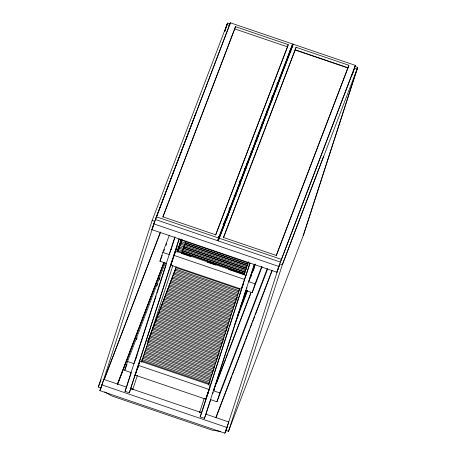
<?xml version="1.0" encoding="UTF-8"?>
<svg xmlns="http://www.w3.org/2000/svg" width="456" height="456" viewBox="0 0 456 456"><rect width="100%" height="100%" fill="white"/><g stroke="black" fill="none" stroke-linecap="round" stroke-linejoin="round"><path stroke-width="0.68" d="M100.89 387.936L98.308 387.058L152.15 220.465L227.527 23.068L230.223 23.986M227.156 427.198L224.871 433.2L99.87 390.621L103.82 379.403L126.58 387.155L124.99 391.316L129.31 392.793L172.881 258.7M278.736 267.393L276.895 272.226L151.894 229.647L153.769 223.862L230.383 22.8L292.57 43.981L291.686 46.717L217.609 240.7L155.428 219.513L230.383 22.8M100.451 389.549L154.732 221.342L195.989 112.894M224.705 31.487L226.894 24.715L229.596 25.633M224.899 31.19L227.527 23.068M234.595 29.395L235.478 26.659L288.26 44.642L287.554 46.831M131.071 372.529L124.676 370.352L127.537 361.5L165.1 263.14M166.332 263.42L159.942 261.242L162.803 252.39L169.398 235.114M124.99 391.316L174.922 236.806M126.648 386.979L131.157 373.019M135.523 359.51L156.1 295.836M156.978 293.128L166.172 264.674M171 249.74L174.865 237.77M129.31 392.793L179.031 238.955M135.153 375.123L139.827 361.386L141.668 362.013L141.805 361.648L208.717 384.442L208.574 384.801L210.415 385.428L205.741 399.171L135.153 375.123L139.827 361.386M242.563 285.838L241.298 289.155L170.709 265.113L177.253 246.468M173.536 256.665L179.231 239.047M174.973 252.442L174.699 253.291L176.728 247.984M172.225 261.134L173.069 258.529M173.696 256.58L175.378 251.37L177.219 251.997L181.83 239.833M130.832 388.814L132.787 389.481L137.381 375.345M141.668 362.013L172.892 265.46M177.219 251.997L181.249 239.537M217.609 240.7L292.57 43.981M355.378 65.379L280.423 262.092L218.236 240.91L293.197 44.198L355.378 65.379L352.83 73.256M292.307 46.928L293.197 44.198M295.18 50.035L296.064 47.299L348.851 65.276L347.968 68.012M209.982 387.184L201.655 412.936L199.7 412.27L204.288 398.139M208.574 384.801L239.662 288.614M241.298 289.155L245.972 275.418L244.131 274.791L248.372 261.676M210.849 399.422L204.465 418.391L200.138 416.915L249.854 263.083M207.263 395.192L209.891 387.321M242.814 285.177L243.447 283.227M210.638 385.155L229.032 328.229M229.471 326.872L243.709 282.823M246.115 275.367L250.059 263.169M204.465 418.391L254.18 264.554M212.747 393.539L213.157 392.274M213.773 390.376L246.08 290.392M246.519 289.036L246.958 287.685M249.238 280.634L254.556 264.178M210.547 399.598L216.936 401.776L219.798 392.924L267.256 268.647M245.807 290.495L252.196 292.672L255.058 283.814L261.659 266.538M224.871 433.2L228.581 422.581M276.895 272.226L278.764 266.435L354.494 68.115M278.969 266.788L279.591 264.862M225.891 430.515L228.473 431.393L282.315 264.799L323.566 156.351M351.815 75.622L352.853 72.407M303.223 235.649L357.059 69.055L354.363 68.138M354.318 66.251L357.692 67.402L303.85 233.996L228.473 431.393M151.894 229.647L153.051 226.626M235.478 26.659L162.86 216.828L215.648 234.806L288.26 44.642M162.9 217.067L234.754 28.893L287.542 46.877L215.682 235.045M98.308 387.058L101.095 379.757M99.87 390.621L101.027 387.606M104.179 379.329L160.438 232.001M104.253 379.591L160.255 232.936M159.942 261.242L162.222 255.263M163.744 251.273L164.508 249.284M166.03 245.294L166.793 243.299M117.334 384.231L163.732 262.736M117.369 384.853L164.017 262.696M117.927 383.485L164.069 262.656M124.676 370.352L126.962 364.372M136.355 339.783L137.113 337.788M156.91 285.952L157.668 283.957M159.195 279.967L159.953 277.978M170.783 250.401L169.193 254.568L162.803 252.39M171.04 249.74L171.798 247.75M170.709 265.113L171.975 261.795M137.045 355.532L133.933 363.677L127.537 361.5M180.61 241.435L181.368 239.446M177.618 249.643L181.414 239.696M181.043 241.669L181.801 239.679M177.755 251.74L182.315 239.799M137.484 368.454L138.749 365.136M147.869 341.259L176.238 266.965M181.556 253.034L186.116 241.093M137.205 369.303L138.476 365.986M147.847 341.441L176.215 267.148M181.534 253.222L186.094 241.281M132.787 389.481L132.93 389.116L131.67 388.689M218.236 240.91L292.057 47.595M296.064 47.299L223.446 237.462L276.233 255.445L348.851 65.276M223.411 237.941L295.266 49.767L348.053 67.75L276.193 255.919M244.131 274.791L244.268 274.426L177.361 251.638M250.167 277.305L255.235 264.035M255.069 264.873L248.668 281.637L255.058 283.814M250.777 277.237L251.535 275.247M253.057 271.263L254.323 267.951M199.7 412.27L199.836 411.91M240.147 307.675L246.73 290.426M237.268 316.441L247.146 290.569M205.741 399.171L207.007 395.854M207.93 393.391L208.688 391.402M234.96 323.697L247.625 290.535M200.138 416.915L201.655 412.936M250.965 292.387L213.408 390.746L219.798 392.924M216.475 383.365L225.595 359.488M226.102 358.159L227.875 353.52M228.382 352.192L250.669 293.818M213.91 390.792L214.668 388.803M252.196 292.672L262.097 266.754M216.936 401.776L267.695 268.863M215.734 417.747L272.015 270.362M216.019 417.707L231.996 375.881M232.497 374.553L245.174 341.362M245.681 340.033L247.46 335.382M247.967 334.054L249.74 329.409M250.247 328.081L252.02 323.435M252.527 322.107L254.556 316.795M255.314 314.805L270.277 275.635M270.779 274.307L272.05 270.984M357.692 67.402L282.315 264.799L279.727 263.921L225.446 432.123L226.461 429.472M220.71 431.456L212.593 430.31L111.805 395.979L104.635 391.921M291.327 46.597L292.666 47.053M295.847 50.263L347.295 67.784M289.685 50.89L291.031 51.351M277.248 82.285L278.593 82.747M276.712 83.682L278.063 84.138M276.421 86.435L277.772 86.896M272.226 95.441L273.571 95.897M271.69 96.832L273.036 97.293M271.257 97.966L272.608 98.422M271.4 99.59L272.745 100.046M266.236 111.116L267.586 111.577M265.945 113.869L267.296 114.331M261.75 122.875L263.095 123.337M261.214 124.271L262.559 124.727M260.923 127.024L262.268 127.48M256.722 136.025L258.073 136.486M255.901 140.174L257.247 140.636M254.796 141.075L256.141 141.537M250.737 151.705L252.082 152.161M250.447 154.459L251.792 154.92M246.246 163.465L247.597 163.921M245.425 167.614L246.77 168.07M244.319 168.515L245.664 168.971M241.121 177.686L242.467 178.142M239.827 180.274L241.178 180.73M239.297 181.665L240.643 182.126M239.007 184.418L240.352 184.88M234.948 195.048L236.293 195.504M233.842 195.949L235.199 196.405M229.351 207.708L230.707 208.164M228.821 209.099L230.839 209.788M228.53 211.858L229.887 212.314M227.054 214.679L228.399 215.135M225.834 218.481L227.185 218.943M224.329 220.858L225.68 221.32M223.799 222.254L225.144 222.71M223.366 223.383L224.722 223.845M222.944 224.517L224.289 224.973M223.508 225.007L224.854 225.469M218.344 236.539L219.689 236.995M156.311 216.782L218.492 237.964M219.119 238.174L281.306 259.356M152.15 220.465L154.732 221.342M153.769 223.862L278.764 266.435M180.559 239.81L248.594 262.981M185.524 242.774L248.161 264.109M180.029 241.201L248.053 264.372M184.993 244.171L247.631 265.506M180.171 242.826L247.522 265.768M179.738 243.954L247.095 266.897M184.024 246.696L246.667 268.031M179.202 245.351L246.559 268.293M183.494 248.087L246.132 269.422M178.672 246.747L246.023 269.684M178.239 247.876L245.602 270.818M182.531 250.612L245.168 271.947M177.709 249.272L245.06 272.215M181.995 252.008L244.638 273.344M177.173 250.663L244.53 273.606M182.138 253.633L190.893 256.614M207.058 262.12L215.813 265.101M228.616 269.462L244.102 274.74M173.861 255.349L244.45 279.397M176.01 267.683L239.326 289.252M245.385 291.316L246.73 291.772M175.48 269.08L239.463 290.871M244.855 292.706L246.2 293.168M175.047 270.208L239.035 292.005M244.422 293.841L245.767 294.297M174.517 271.605L238.499 293.396M243.892 295.231L245.237 295.693M173.981 272.996L237.969 294.793M173.548 274.13L237.536 295.927M173.018 275.521L237.679 297.546M172.488 276.917L237.143 298.942M172.054 278.046L236.715 300.071M171.519 279.442L236.179 301.467M170.989 280.839L235.649 302.864M170.555 281.968L235.216 303.992M170.025 283.364L234.686 305.389M169.489 284.755L234.15 306.78M169.062 285.889L233.717 307.914M168.526 287.28L233.187 309.305M167.996 288.676L232.657 310.701M167.563 289.805L232.224 311.83M167.033 291.202L231.694 313.226M166.497 292.592L231.158 314.617M166.07 293.727L230.725 315.752M165.534 295.117L230.195 317.142M165.004 296.514L230.337 318.767M164.57 297.643L229.904 319.901M164.04 299.039L229.374 321.292M163.505 300.436L228.838 322.688M163.071 301.564L228.405 323.817M162.541 302.961L228.547 325.442M162.011 304.351L228.017 326.838M161.578 305.486L227.584 327.967M161.042 306.877L227.054 329.363M160.512 308.273L226.518 330.754M160.079 309.402L226.085 331.888M159.549 310.798L225.555 333.279M159.013 312.189L225.025 334.675M158.585 313.323L224.591 335.804M158.05 314.714L224.056 337.201M157.519 316.111L223.525 338.591M157.086 317.239L223.765 339.954M156.556 318.636L223.235 341.35M156.02 320.032L222.705 342.741M155.593 321.161L222.271 343.875M155.057 322.557L221.736 345.266M154.527 323.948L221.206 346.663M154.094 325.082L220.772 347.791M153.564 326.473L220.242 349.188M153.028 327.87L219.706 350.584M152.595 328.998L219.279 351.713M152.065 330.395L219.416 353.337M151.535 331.786L218.886 354.728M151.101 332.92L218.452 355.862M150.565 334.311L217.922 357.253M150.035 335.707L217.387 358.65M149.602 336.841L216.959 359.778M149.072 338.232L216.423 361.175M148.536 339.629L215.893 362.571M148.109 340.757L215.46 363.7M147.573 342.154L214.93 365.096M147.043 343.545L214.394 366.487M147.282 344.907L214.639 367.849M146.752 346.303L214.103 369.246M146.222 347.694L213.573 370.637M145.789 348.829L213.14 371.771M145.253 350.219L212.61 373.162M144.723 351.616L212.074 374.558M144.29 352.744L211.647 375.687M143.76 354.141L211.111 377.083M143.224 355.532L210.581 378.474M142.796 356.666L210.148 379.609M142.261 358.057L210.29 381.233M141.73 359.453L209.754 382.624M141.297 360.582L209.327 383.758M138.305 365.364L208.899 389.407M130.975 388.654L201.655 412.726M206.055 414.225L228.815 421.977M101.745 384.835L226.74 427.414"/></g></svg>
